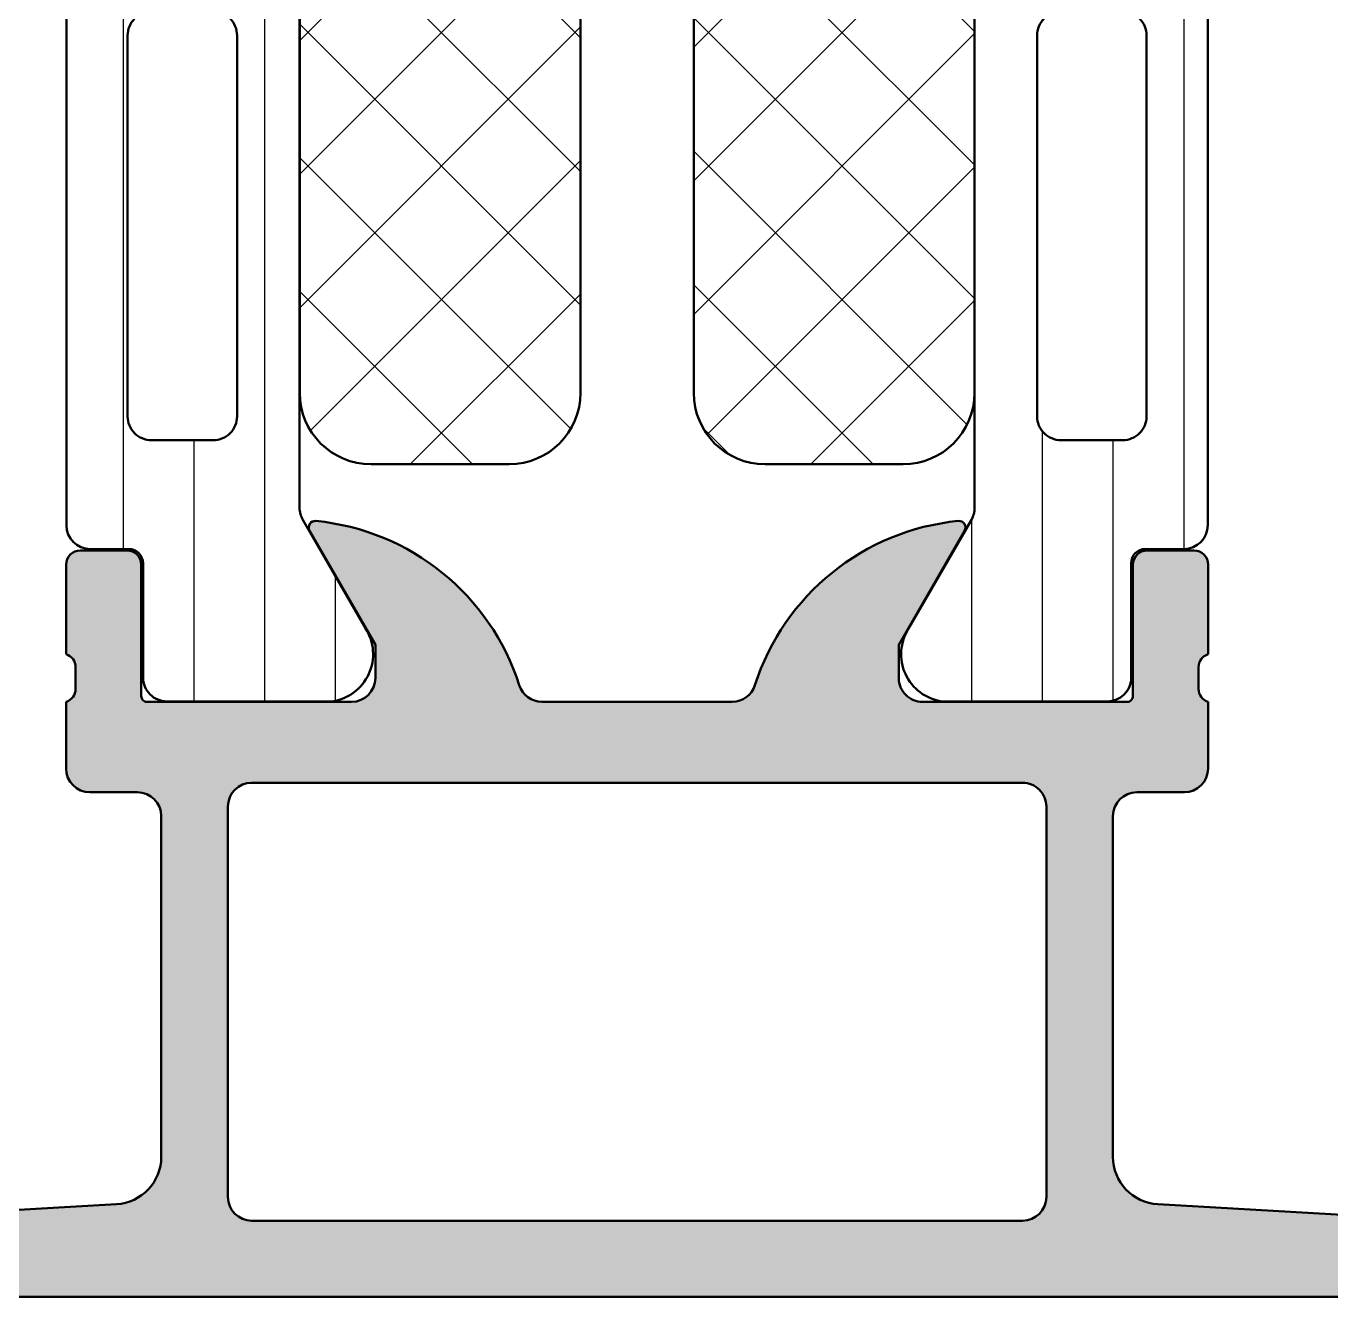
# Model space of a CAD drawing. Extents: x 0 to 84, y 0.1 to 89.9.
# Drawn here: x 29.16 to 56.58, y 0.1 to 26.79 of the extents above; entities that cross this region are included whole.
import ezdxf

# ---------------------------------------------------------------- set-up
doc = ezdxf.new("R2010")
doc.units = 0
for name, color, linetype, lineweight in [('0S-Alu contour', 7, 'Continuous', 50), ('0S-Alu hatch', 252, 'Continuous', 25), ('0S-Plastic contour', 254, 'Continuous', 50), ('0S-Plastic hatch', 253, 'Continuous', 25), ('0S-PT contour', 91, 'Continuous', 50), ('0S-PT hatch', 103, 'Continuous', 25)]:
    doc.layers.add(name, color=color, linetype=linetype, lineweight=lineweight)
pattern_1 = [(90, (0, 0), (-1.4859, 0), [])]
pattern_2 = [(135, (0, 0), (-1.403165018917055, -1.403165018917055), []), (225, (0, 0), (1.403165018917055, -1.403165018917055), [])]

# ---------------------------------------------------------------- blocks, each defined once
blk = doc.blocks.new('345220__91CA833C_4B4B_461D_BCA8_059D7FA951DE_')
at = {"layer": '0S-Alu hatch'}
h = blk.add_hatch(color=256, dxfattribs=at)
edge = h.paths.add_edge_path()
edge.add_line((0.5, 0.0999999999999949), (83.49998474121092, 0.0999999999999949))
edge.add_arc((83.49998838056757, 0.5999963606433604), 0.4999963606566106, 269.9995829574139, 360.0004170428646)
edge.add_line((83.99998474121094, 0.5999999999999949), (83.99998474121094, 4.599999999999994))
edge.add_arc((83.49998838056759, 4.600003639356642), 0.4999963606565962, 359.9995829571354, 450.0004170425878)
edge.add_line((83.49998474121092, 5.099999999999993), (82.19996643066408, 5.099999999999994))
edge.add_arc((82.1999461757274, 4.600050770347191), 0.4999492300631067, 89.99767871952724, 180.0058184440998)
edge.add_line((81.69999694824217, 4.599999999999994), (81.69999694824217, 4.099999999999994))
edge.add_line((81.69999694824217, 4.099999999999994), (82.69999694824219, 4.099999999999994))
edge.add_line((82.69999694824219, 4.099999999999994), (82.69999694824219, 2.400003051757837))
edge.add_ellipse((81.6999537697426, 2.400046230257392), major_axis=(-1.000043179431732, 0), ratio=1, start_angle=90.00247383897351, end_angle=179.9975261609891, ccw=False)
edge.add_line((81.69999694824217, 1.400003051757811), (77.69996643066408, 1.400003051757807))
edge.add_ellipse((77.69994969853458, 2.399955803026472), major_axis=(-0.9999527514086533, 0), ratio=1, start_angle=-0.002707280691993219, end_angle=90.0009587257008, ccw=False)
edge.add_line((76.6999969482422, 2.400003051757808), (76.69999694824219, 4.099999999999994))
edge.add_line((76.69999694824219, 4.099999999999994), (77.69999694824217, 4.099999999999994))
edge.add_line((77.69999694824217, 4.099999999999994), (77.69999694824217, 4.599999999999994))
edge.add_arc((77.1999482124682, 4.599951264226005), 0.5000487381489312, 0.0055841639549441, 89.99441583599489)
edge.add_line((77.19999694824217, 5.099999999999992), (74.39997863769531, 5.099999999999994))
edge.add_arc((74.39996483771063, 4.600013799984677), 0.4999862002057619, 89.99841859459399, 180.0015814054484)
edge.add_line((73.89997863769531, 4.599999999999972), (73.89997863769531, 4.400003051757827))
edge.add_arc((74.39996575611914, 4.399990170181632), 0.499987118589771, 179.9985238419079, 270.001476157926)
edge.add_line((74.39997863769531, 3.900003051757801), (74.89997863769531, 3.900003051757807))
edge.add_ellipse((74.89997589682771, 3.400000310890209), major_axis=(-0.5000027408751107, 0), ratio=1, start_angle=180.0003140784808, end_angle=269.9996859214303, ccw=False)
edge.add_line((75.39997863769531, 3.400003051757809), (75.39997863769531, 2.199998474121066))
edge.add_ellipse((74.89998227705196, 2.199994834764428), major_axis=(-0.4999963606565962, 0), ratio=1, start_angle=89.99958295741379, end_angle=180.0004170428646, ccw=False)
edge.add_line((74.89997863769533, 1.699998474121077), (58.99997711181643, 1.699998474121088))
edge.add_line((58.99997711181643, 1.699998474121088), (52.94294357299803, 2.046113586425775))
edge.add_ellipse((52.99997159810109, 3.044476820800782), major_axis=(-0.9999906716559313, 0), ratio=1, start_angle=-0.0006706298242988851, end_angle=86.7307306479895, ccw=False)
edge.add_line((51.99998092651366, 3.044488525390624), (51.99998092651369, 10.19999847412109))
edge.add_ellipse((52.49998092651368, 10.19999847412109), major_axis=(-0.4999999999999929, 0), ratio=1, start_angle=270.0000000000008, end_angle=360, ccw=False)
edge.add_line((52.49998092651367, 10.69999847412108), (53.49998092651368, 10.69999847412108))
edge.add_arc((53.49998092651368, 11.19999847412107), 0.4999999999999858, 270, 360)
edge.add_line((53.99998092651366, 11.19999847412107), (53.99998092651367, 12.6))
edge.add_ellipse((54.07881737305672, 12.86752059199312), major_axis=(-0.2788950563274382, 0), ratio=1, start_angle=-1.16458937409908, end_angle=73.58012358050661, ccw=False)
edge.add_line((53.79997992651367, 12.8731889999915), (53.79997992651367, 13.32678299999151))
edge.add_ellipse((54.07884802215683, 13.33244365946856), major_axis=(-0.2789255417371433, 0), ratio=1, start_angle=-73.57540544464632, end_angle=1.1628700728858803, ccw=False)
edge.add_line((53.99998092651367, 13.5999869999915), (53.99998092651367, 15.47999799999999))
edge.add_arc((53.69998092651366, 15.479998), 0.3000000000000114, 0, 89.99999999999864)
edge.add_line((53.69998092651367, 15.77999800000001), (52.72000660747087, 15.77999800000001))
edge.add_arc((52.72000660747087, 15.47999800000002), 0.2999999999999918, 90, 180)
edge.add_line((52.42000660747088, 15.47999800000001), (52.42000660747089, 12.72000000000001))
edge.add_ellipse((52.30000660747086, 12.72000000000002), major_axis=(-0.1200000000000259, 0), ratio=1, start_angle=89.9999999999967, end_angle=180, ccw=False)
edge.add_line((52.30000660747085, 12.6), (47.99998092651367, 12.6))
edge.add_ellipse((47.99998092651367, 13.1), major_axis=(-0.5000000000000107, 0), ratio=1, start_angle=0, end_angle=90.0000000000008, ccw=False)
edge.add_line((47.49998092651366, 13.1), (47.49998092651366, 13.79999999999999))
edge.add_line((47.49998092651366, 13.79999999999999), (48.88147638413604, 16.19282032302755))
edge.add_arc((48.76186114186538, 16.2618802153517), 0.1381197846483053, 330.0000000000005, 455.6225775507949)
edge.add_arc((49.23820416768748, 11.42339113815202), 5.000000000000176, 95.62257755079341, 162.2515836439296)
edge.add_ellipse((43.99998092651366, 13.09999999999984), major_axis=(-0.4999999999998383, 0), ratio=1, start_angle=90.00000000000159, end_angle=162.2515836439315, ccw=False)
edge.add_line((43.99998092651368, 12.6), (39.99999809265138, 12.6))
edge.add_ellipse((39.99999809265148, 13.1000000000001), major_axis=(-0.5000000000000977, 0), ratio=1, start_angle=17.748416356059124, end_angle=89.99999999998943, ccw=False)
edge.add_arc((34.76177485147767, 11.42339113815229), 4.999999999999907, 17.74841635607127, 84.37742244920743)
edge.add_arc((35.23811787729967, 16.26188021535171), 0.1381197846482989, 84.37742244920489, 209.9999999999969)
edge.add_line((35.118502635029, 16.19282032302757), (36.49999809265138, 13.8))
edge.add_line((36.49999809265138, 13.8), (36.49999809265138, 13.1))
edge.add_ellipse((35.99999809265137, 13.1), major_axis=(-0.5, 0), ratio=1, start_angle=90, end_angle=180, ccw=False)
edge.add_line((35.99999809265137, 12.6), (31.69997241169417, 12.6))
edge.add_ellipse((31.69997241169416, 12.72), major_axis=(-0.1199999999999957, 0), ratio=1, start_angle=0, end_angle=90.00000000000341, ccw=False)
edge.add_line((31.57997241169417, 12.72), (31.57997241169416, 15.47999799999999))
edge.add_arc((31.27997241169417, 15.47999799999999), 0.2999999999999971, 0, 90)
edge.add_line((31.27997241169417, 15.77999799999999), (30.29999809265138, 15.77999799999999))
edge.add_arc((30.29999809265138, 15.47999799999999), 0.3000000000000043, 90, 180)
edge.add_line((29.99999809265137, 15.47999799999999), (29.99999809265138, 13.59998699999148))
edge.add_ellipse((29.92113099700823, 13.33244365946855), major_axis=(-0.2789255417371328, 0), ratio=1, start_angle=178.8371299271148, end_angle=253.5754054446464, ccw=False)
edge.add_line((30.19999909265138, 13.3267829999915), (30.19999909265138, 12.87318899999148))
edge.add_ellipse((29.92116164610834, 12.86752059199311), major_axis=(-0.2788950563274272, 0), ratio=1, start_angle=106.4198764194926, end_angle=181.1645893740982, ccw=False)
edge.add_line((29.99999809265138, 12.6), (29.99999809265137, 11.19999847412109))
edge.add_arc((30.49999809265137, 11.19999847412109), 0.5000000000000036, 180, 270)
edge.add_line((30.49999809265137, 10.69999847412108), (31.49999809265138, 10.69999847412108))
edge.add_ellipse((31.49999809265138, 10.19999847412108), major_axis=(-0.5, 0), ratio=1, start_angle=180, end_angle=270, ccw=False)
edge.add_line((31.99999809265138, 10.19999847412108), (31.99999809265138, 3.044488525390621))
edge.add_ellipse((31.00000742106395, 3.044476820800784), major_axis=(-0.9999906716559287, 0), ratio=1, start_angle=93.2692693520097, end_angle=180.0006706298244, ccw=False)
edge.add_line((31.05703544616699, 2.046113586425778), (25, 1.699998474121088))
edge.add_line((25, 1.699998474121088), (9.100006103515623, 1.699998474121088))
edge.add_ellipse((9.100002464158987, 2.199994834764448), major_axis=(-0.4999963606566052, 0), ratio=1, start_angle=-0.000417042864683026, end_angle=90.00041704258638, ccw=False)
edge.add_line((8.600006103515627, 2.199998474121087), (8.600006103515625, 3.400003051757806))
edge.add_ellipse((9.100008844383234, 3.400000310890197), major_axis=(-0.5000027408751218, 0), ratio=1, start_angle=270.00031407857114, end_angle=359.99968592151924, ccw=False)
edge.add_line((9.100006103515621, 3.900003051757807), (9.600006103515623, 3.900003051757807))
edge.add_arc((9.600018985091806, 4.399990170181624), 0.4999871185897563, 269.9985238420723, 360.0014761580922)
edge.add_line((10.10000610351562, 4.400003051757809), (10.10000610351562, 4.599999999999992))
edge.add_arc((9.600019903500321, 4.600013799984693), 0.4999862002057468, 359.9984185945515, 450.0015814054076)
edge.add_line((9.600006103515621, 5.099999999999995), (6.799987792968749, 5.099999999999995))
edge.add_arc((6.800036528742742, 4.599951264226002), 0.5000487381489366, 90.00558416400746, 179.994415836045)
edge.add_line((6.29998779296875, 4.599999999999994), (6.29998779296875, 4.099999999999994))
edge.add_line((6.29998779296875, 4.099999999999994), (7.29998779296875, 4.099999999999994))
edge.add_line((7.29998779296875, 4.099999999999994), (7.299987792968751, 2.400003051757808))
edge.add_ellipse((6.300035042676397, 2.399955803026446), major_axis=(-0.9999527514086279, 0), ratio=1, start_angle=89.99904127429778, end_angle=180.0027072806921, ccw=False)
edge.add_line((6.300018310546877, 1.400003051757806), (2.29998779296875, 1.400003051757807))
edge.add_ellipse((2.300030971468325, 2.400046230257383), major_axis=(-1.000043179431727, 0), ratio=1, start_angle=0.00247383901108833, end_angle=89.99752616102683, ccw=False)
edge.add_line((1.29998779296875, 2.400003051757807), (1.29998779296875, 4.099999999999994))
edge.add_line((1.29998779296875, 4.099999999999994), (2.29998779296875, 4.099999999999994))
edge.add_line((2.29998779296875, 4.099999999999994), (2.29998779296875, 4.599999999999996))
edge.add_arc((1.80003856548356, 4.600050770347218), 0.4999492300630798, 359.9941815559002, 450.0023212804758)
edge.add_line((1.800018310546875, 5.099999999999994), (0.5000000000000014, 5.099999999999994))
edge.add_arc((0.4999963606433605, 4.600003639356633), 0.4999963606566059, 89.99958295741315, 180.0004170428646)
edge.add_line((-3e-16, 4.599999999999994), (0, 0.5999999999999948))
edge.add_arc((0.4999963606433596, 0.5999963606433545), 0.4999963606566047, 179.9995829571354, 270.0004170425868)
edge = h.paths.add_edge_path()
edge.add_line((33.39999389648437, 2.200006103515619), (33.39999389648437, 10.39999542236327))
edge.add_ellipse((33.89999389648437, 10.39999542236327), major_axis=(-0.5, 0), ratio=1, start_angle=270, end_angle=360, ccw=False)
edge.add_line((33.89999389648437, 10.89999542236327), (50.09998703002929, 10.89999542236327))
edge.add_ellipse((50.0999870300293, 10.39999542236327), major_axis=(-0.5, 0), ratio=1, start_angle=180, end_angle=270.0000000000008, ccw=False)
edge.add_line((50.59998703002929, 10.39999542236327), (50.59998703002929, 2.200006103515619))
edge.add_ellipse((50.0999870300293, 2.200006103515619), major_axis=(-0.5, 0), ratio=1, start_angle=90, end_angle=180, ccw=False)
edge.add_line((50.0999870300293, 1.700006103515619), (33.89999389648437, 1.70000610351562))
edge.add_ellipse((33.89999389648437, 2.20000610351562), major_axis=(-0.5, 0), ratio=1, start_angle=0, end_angle=90, ccw=False)
at = {"layer": '0S-Alu contour', "color": 7}
for points in [[(35.118502635029, 16.19282032302757), (36.49999809265138, 13.8), (36.49999809265138, 13.1)], [(47.49998092651366, 13.1), (47.49998092651366, 13.79999999999999), (48.88147638413604, 16.19282032302755)], [(31.27997241169417, 15.77999799999999), (30.29999809265138, 15.77999799999999)], [(53.69998092651367, 15.77999800000001), (52.72000660747087, 15.77999800000001)], [(29.99999809265137, 15.47999799999999), (29.99999809265138, 13.59998699999148)], [(31.57997241169417, 12.72), (31.57997241169416, 15.47999799999999)], [(52.42000660747088, 15.47999800000001), (52.42000660747089, 12.72000000000001)], [(53.99998092651367, 13.5999869999915), (53.99998092651367, 15.47999799999999)], [(30.19999909265138, 13.3267829999915), (30.19999909265138, 12.87318899999148)], [(53.79997992651367, 12.8731889999915), (53.79997992651367, 13.32678299999151)], [(29.99999809265138, 12.6), (29.99999809265137, 11.19999847412109)], [(35.99999809265137, 12.6), (31.69997241169417, 12.6)], [(43.99998092651368, 12.6), (39.99999809265138, 12.6)], [(52.30000660747085, 12.6), (47.99998092651367, 12.6)], [(53.99998092651366, 11.19999847412107), (53.99998092651367, 12.6)], [(30.49999809265137, 10.69999847412108), (31.49999809265138, 10.69999847412108)], [(33.89999389648437, 10.89999542236327), (50.09998703002929, 10.89999542236327)], [(52.49998092651367, 10.69999847412108), (53.49998092651368, 10.69999847412108)], [(31.99999809265138, 10.19999847412108), (31.99999809265138, 3.044488525390621)], [(33.39999389648437, 2.200006103515619), (33.39999389648437, 10.39999542236327)], [(50.59998703002929, 10.39999542236327), (50.59998703002929, 2.200006103515619)], [(51.99998092651366, 3.044488525390624), (51.99998092651369, 10.19999847412109)], [(31.05703544616699, 2.046113586425778), (25, 1.699998474121088), (9.100006103515623, 1.699998474121088)], [(74.89997863769533, 1.699998474121077), (58.99997711181643, 1.699998474121088), (52.94294357299803, 2.046113586425775)], [(50.0999870300293, 1.700006103515619), (33.89999389648437, 1.70000610351562)], [(0.5, 0.0999999999999949), (83.49998474121092, 0.0999999999999949)]]:
    blk.add_lwpolyline(points, dxfattribs=at)
for centre, radius, start, end in [((35.23811787729967, 16.26188021535171), 0.1381197846482989, 84.37742244920489, 209.9999999999969), ((34.76177485147767, 11.42339113815229), 4.999999999999907, 17.74841635607127, 84.37742244920743), ((49.23820416768748, 11.42339113815202), 5.000000000000176, 95.62257755079341, 162.2515836439296), ((48.76186114186538, 16.2618802153517), 0.1381197846483053, 330.0000000000005, 95.62257755079499), ((30.29999809265138, 15.47999799999999), 0.3000000000000043, 90, 180), ((31.27997241169417, 15.47999799999999), 0.2999999999999971, 0, 90), ((52.72000660747087, 15.47999800000002), 0.2999999999999918, 90, 180), ((53.69998092651366, 15.479998), 0.3000000000000114, 0, 89.99999999999864), ((30.49999809265137, 11.19999847412109), 0.5000000000000036, 180, 270), ((53.49998092651368, 11.19999847412107), 0.4999999999999858, 270, 0)]:
    blk.add_arc(centre, radius, start, end, dxfattribs=at)
at = {"layer": '0S-Alu contour', "color": 7, "extrusion": (0, 0, -1)}
for centre, radius, start, end in [((-29.92113099700823, 13.33244365946855), 0.2789255417371328, 106.4245945553536, 181.1628700728853), ((-54.07884802215683, 13.33244365946856), 0.2789255417371433, 358.8371299271141, 73.57540544464624), ((-35.99999809265137, 13.1), 0.5, 180, 270), ((-39.99999809265148, 13.1000000000001), 0.5000000000000977, 270.0000000000106, 342.2515836439409), ((-43.99998092651366, 13.09999999999984), 0.4999999999998383, 197.7484163560685, 269.9999999999984), ((-47.99998092651367, 13.1), 0.5000000000000107, 269.9999999999992, 0), ((-29.92116164610834, 12.86752059199311), 0.2788950563274272, 178.8354106259018, 253.5801235805074), ((-31.69997241169416, 12.72), 0.1199999999999957, 269.9999999999966, 0), ((-52.30000660747086, 12.72000000000002), 0.1200000000000259, 180, 270.0000000000033), ((-54.07881737305672, 12.86752059199312), 0.2788950563274382, 286.4198764194934, 1.164589374099114), ((-31.49999809265138, 10.19999847412108), 0.5, 90, 180), ((-33.89999389648437, 10.39999542236327), 0.5, 0, 90), ((-50.0999870300293, 10.39999542236327), 0.5, 89.9999999999992, 180), ((-52.49998092651368, 10.19999847412109), 0.4999999999999929, 0, 89.9999999999992), ((-31.00000742106395, 3.044476820800784), 0.9999906716559289, 179.9993293701756, 266.7307306479903), ((-52.99997159810109, 3.044476820800782), 0.9999906716559314, 273.2692693520105, 0.000670629824406), ((-33.89999389648437, 2.20000610351562), 0.5, 270, 0), ((-50.0999870300293, 2.200006103515619), 0.5, 180, 270)]:
    blk.add_arc(centre, radius, start, end, dxfattribs=at)
blk = doc.blocks.new('284165__92E3881B_189C_475A_B2E0_9C33F29B4FAB___D5067CBF_3306_4461_8575_527F6BF9D599_')
at = {"layer": '0S-Plastic hatch'}
h = blk.add_hatch(dxfattribs=at)
h.set_pattern_fill('ANSI31', color=256, scale=0.4680000000000001, angle=45, style=0)
h.set_pattern_definition(pattern_1)
edge = h.paths.add_edge_path()
edge.add_arc((52.68193426438741, 15.50999699999997), 0.3000000000000256, 90.00000000000273, 180)
edge.add_line((52.38193426438738, 15.50999699999997), (52.38226621478441, 13.10999861706365))
edge.add_ellipse((51.88227023734583, 13.10999597743853), major_axis=(-0.4999959774455406, 0), ratio=1, start_angle=89.99969751881332, end_angle=180.0003024817733, ccw=False)
edge.add_line((51.88226759772075, 12.60999999999996), (48.40572609962123, 12.60999999999999))
edge.add_ellipse((48.54803674861257, 13.59981807472284), major_axis=(-0.9999960709244792, 0), ratio=1, start_angle=-32.72701609984091, end_angle=81.81839194810101, ccw=False)
edge.add_line((47.70678409962122, 14.140453), (49.02525381410788, 16.42410984675018))
edge.add_arc((48.59224109736915, 16.67410982105026), 0.5000000000074972, 330.0000034010818, 359.9999400896623)
edge.add_line((49.09224109737637, 16.67410929823394), (49.08767175496319, 48.52589070171881))
edge.add_arc((48.58767175511578, 48.52589017898704), 0.4999999998476842, 5.98981694121e-05, 29.99999660442364)
edge.add_line((49.02068447169209, 48.77589015324883), (47.70221475720723, 51.05954699999998))
edge.add_ellipse((48.54346740619856, 51.60018192527715), major_axis=(-0.9999960709244756, 0), ratio=1, start_angle=-81.8183919480968, end_angle=32.727016099841705, ccw=False)
edge.add_line((48.40115675720715, 52.59), (51.87769825530669, 52.59000000000001))
edge.add_ellipse((51.87770089493177, 52.09000402256143), major_axis=(-0.4999959774455478, 0), ratio=1, start_angle=179.9996975182268, end_angle=270.0003024811883, ccw=False)
edge.add_line((52.37769687237036, 52.09000138293124), (52.37736492197334, 49.69000300000001))
edge.add_arc((52.67736492197331, 49.69000299999998), 0.2999999999999687, 180, 270.0000000000027)
edge.add_line((52.67736492197332, 49.39000300000001), (53.49228092601176, 49.390003))
edge.add_ellipse((53.49228092601169, 48.89000299999999), major_axis=(-0.5000000000000214, 0), ratio=1, start_angle=179.9999730553583, end_angle=269.99999999999187, ccw=False)
edge.add_line((53.99228092601166, 48.89000276486363), (53.9922655977206, 16.30999676475924))
edge.add_ellipse((53.49226559772066, 16.309997), major_axis=(-0.4999999999999985, 0), ratio=1, start_angle=90, end_angle=179.9999730418353, ccw=False)
edge.add_line((53.49226559772066, 15.809997), (52.68193426438739, 15.809997))
edge = h.paths.add_edge_path()
edge.add_line((50.40664795338361, 46.60056344125303), (50.40664795338361, 38.60058175214913))
edge.add_arc((50.90664431402691, 38.60057811279245), 0.4999963606565464, 179.9995829571354, 270.0004170425935)
edge.add_line((50.90664795338361, 38.10058175214915), (52.2066420596515, 38.10058175214914))
edge.add_arc((52.20665863244832, 38.6005817539621), 0.5000000020876145, 269.9981008973821, 360)
edge.add_line((52.70665863453594, 38.6005817539621), (52.70665863453595, 46.60059395883116))
edge.add_arc((52.20667389332509, 46.60059395883638), 0.4999847412108665, 0, 90.00000000000487)
edge.add_line((52.20667389332504, 47.10057870004724), (50.90666321217264, 47.10057870004727))
edge.add_arc((50.90666321217268, 46.60056344125819), 0.500015258789091, 90.00000000000406, 180)
edge = h.paths.add_edge_path()
edge.add_line((52.70665863453595, 28.5968748673158), (52.70665863453595, 36.60058175214394))
edge.add_arc((52.206658634536, 36.60058175214917), 0.4999999999999574, 0, 90.00000000000487)
edge.add_line((52.20665863453596, 37.10058175214913), (50.90664795338361, 37.10058175214913))
edge.add_arc((50.90664795338359, 36.60058175214915), 0.4999999999999858, 89.99999999999837, 180)
edge.add_line((50.40664795338361, 36.60058175214395), (50.40664795338361, 28.59687486732102))
edge.add_arc((50.90664795338362, 28.59687486732102), 0.5000000000000071, 180, 269.9999999988071)
edge.add_line((50.90664795337321, 28.09687486732101), (52.20665863452556, 28.09687486732102))
edge.add_arc((52.20665863453596, 28.59687486732102), 0.5, 269.999999998808, 360)
edge = h.paths.add_edge_path()
edge.add_line((52.70665863454635, 18.59687791942814), (52.70665863454635, 26.59687486731581))
edge.add_arc((52.20665863238902, 26.59687486543834), 0.5000000021573427, 0, 90.00189908949318)
edge.add_line((52.20664205970672, 27.09687486732102), (50.90664795339399, 27.09687486732102))
edge.add_arc((50.90664431403729, 26.59687850667774), 0.499996360656518, 89.99958295740652, 180.0004170428646)
edge.add_line((50.40664795339401, 26.59687486732099), (50.40664795339403, 18.59687791943574))
edge.add_arc((50.90664431403742, 18.59687428007667), 0.4999963606566317, 179.9995829571354, 270.0004170425813)
edge.add_line((50.90664795339401, 18.09687791943328), (52.2066420596619, 18.09687791943327))
edge.add_arc((52.20665863245873, 18.59687792124624), 0.5000000020876322, 269.9981008973821, 360)
at = {"layer": '0S-Alu contour', "color": 7}
for points in [[(52.20667389332504, 47.10057870004724), (50.90666321217264, 47.10057870004727)], [(50.40664795338361, 46.60056344125303), (50.40664795338361, 38.60058175214913)], [(52.70665863453594, 38.6005817539621), (52.70665863453595, 46.60059395883116)], [(50.90664795338361, 38.10058175214915), (52.2066420596515, 38.10058175214914)], [(52.20665863453596, 37.10058175214913), (50.90664795338361, 37.10058175214913)], [(50.40664795338361, 36.60058175214395), (50.40664795338361, 28.59687486732102)], [(52.70665863453595, 28.5968748673158), (52.70665863453595, 36.60058175214394)], [(50.90664795337321, 28.09687486732101), (52.20665863452556, 28.09687486732102)], [(52.20664205970672, 27.09687486732102), (50.90664795339399, 27.09687486732102)], [(50.40664795339401, 26.59687486732099), (50.40664795339403, 18.59687791943574)], [(52.70665863454635, 18.59687791942814), (52.70665863454635, 26.59687486731581)], [(50.90664795339401, 18.09687791943328), (52.2066420596619, 18.09687791943327)]]:
    blk.add_lwpolyline(points, dxfattribs=at)
for centre, radius, start, end in [((50.90666321217268, 46.60056344125819), 0.500015258789091, 90.00000000000406, 180), ((52.20667389332509, 46.60059395883638), 0.4999847412108665, 0, 90.00000000000487), ((50.90664431402691, 38.60057811279245), 0.4999963606565464, 179.9995829571354, 270.0004170425935), ((52.20665863244832, 38.6005817539621), 0.5000000020876145, 269.9981008973821, 0), ((50.90664795338359, 36.60058175214915), 0.4999999999999858, 89.99999999999837, 180), ((52.206658634536, 36.60058175214917), 0.4999999999999574, 0, 90.00000000000487), ((50.90664795338362, 28.59687486732102), 0.5000000000000071, 180, 269.9999999988071), ((52.20665863453596, 28.59687486732102), 0.5, 269.999999998808, 0), ((50.90664431403729, 26.59687850667774), 0.499996360656518, 89.99958295740652, 180.0004170428646), ((52.20665863238902, 26.59687486543834), 0.5000000021573427, 0, 90.00189908949318), ((50.90664431403742, 18.59687428007667), 0.4999963606566317, 179.9995829571354, 270.0004170425813), ((52.20665863245873, 18.59687792124624), 0.5000000020876322, 269.9981008973821, 0)]:
    blk.add_arc(centre, radius, start, end, dxfattribs=at)
at = {"layer": '0S-Plastic contour', "color": 7}
for points in [[(48.40115675720715, 52.59), (51.87769825530669, 52.59000000000001)], [(52.37769687237036, 52.09000138293124), (52.37736492197334, 49.69000300000001)], [(49.02068447169209, 48.77589015324883), (47.70221475720723, 51.05954699999998)], [(52.67736492197332, 49.39000300000001), (53.49228092601176, 49.390003)], [(53.99228092601166, 48.89000276486363), (53.9922655977206, 16.30999676475924)], [(49.09224109737637, 16.67410929823394), (49.08767175496319, 48.52589070171881)], [(47.70678409962122, 14.140453), (49.02525381410788, 16.42410984675018)], [(53.49226559772066, 15.809997), (52.68193426438739, 15.809997)], [(52.38193426438738, 15.50999699999997), (52.38226621478441, 13.10999861706365)], [(51.88226759772075, 12.60999999999996), (48.40572609962123, 12.60999999999999)]]:
    blk.add_lwpolyline(points, dxfattribs=at)
at = {"layer": '0S-Plastic contour', "color": 7, "extrusion": (0, 0, -1)}
for centre, radius, start, end in [((-48.54346740619856, 51.60018192527715), 0.9999960709244756, 327.2729839001583, 81.81839194809687), ((-51.87770089493177, 52.09000402256143), 0.4999959774455478, 89.99969751881169, 180.0003024817733), ((-53.49228092601169, 48.89000299999999), 0.5000000000000214, 90.00000000000813, 180.0000269446418), ((-53.49226559772066, 16.309997), 0.4999999999999985, 180.0000269581648, 270), ((-48.54803674861257, 13.59981807472284), 0.9999960709244792, 278.181608051899, 32.72701609984092), ((-51.88227023734583, 13.10999597743853), 0.4999959774455406, 179.9996975182267, 270.0003024811867)]:
    blk.add_arc(centre, radius, start, end, dxfattribs=at)
at = {"layer": '0S-Plastic contour', "color": 7}
for centre, radius, start, end in [((52.67736492197331, 49.69000299999998), 0.2999999999999687, 180, 270.0000000000027), ((48.58767175511578, 48.52589017898704), 0.4999999998476842, 5.98981694121e-05, 29.99999660442364), ((48.59224109736915, 16.67410982105026), 0.5000000000074972, 330.0000034010818, 359.9999400896623), ((52.68193426438741, 15.50999699999997), 0.3000000000000256, 90.00000000000273, 180)]:
    blk.add_arc(centre, radius, start, end, dxfattribs=at)
blk = doc.blocks.new('284165__1EB37F38_AB2F_44EF_8944_724452F7BB64___9D8769CF_4F6D_47AA_BE3F_0E20D14B63E6_')
at = {"layer": '0S-Plastic hatch'}
h = blk.add_hatch(dxfattribs=at)
h.set_pattern_fill('ANSI31', color=256, scale=0.4680000000000001, angle=45, style=0)
h.set_pattern_definition(pattern_1)
edge = h.paths.add_edge_path()
edge.add_line((31.61804475477766, 15.50999699999997), (31.61771280438064, 13.10999861706365))
edge.add_arc((32.11770878181922, 13.10999597743857), 0.4999959774455513, 179.9996975182267, 270.0003024811859)
edge.add_line((32.11771142144429, 12.60999999999998), (35.59425291954381, 12.60999999999999))
edge.add_arc((35.45194227055245, 13.59981807472284), 0.9999960709244795, 278.1816080518998, 392.7270160998408)
edge.add_line((36.2931949195438, 14.140453), (34.97472520505716, 16.42410984675018))
edge.add_ellipse((35.40773792178792, 16.67410982104974), major_axis=(-0.5000000000003318, 0), ratio=1, start_angle=5.991033771124421e-05, end_angle=29.999996599323083, ccw=False)
edge.add_line((34.90773792178786, 16.67410929823342), (34.91230726420184, 48.52589070171881))
edge.add_ellipse((35.41230726420186, 48.52589017895013), major_axis=(-0.5000000000002875, 0), ratio=1, start_angle=330.0000034006561, end_angle=359.9999401018306, ccw=False)
edge.add_line((34.97929454747124, 48.77589015324982), (36.29776426195781, 51.05954699999998))
edge.add_arc((35.4565116129665, 51.60018192527717), 0.9999960709244653, 327.2729839001569, 441.818391948098)
edge.add_line((35.59882226195789, 52.59), (32.12228076385836, 52.59000000000001))
edge.add_arc((32.12227812423328, 52.09000402256141), 0.499995977445562, 89.9996975188133, 180.0003024817733)
edge.add_line((31.62228214679469, 52.09000138293122), (31.62261409719171, 49.69000300000001))
edge.add_ellipse((31.32261409719172, 49.690003), major_axis=(-0.29999999999999, 0), ratio=1, start_angle=90.00000000000142, end_angle=180, ccw=False)
edge.add_line((31.32261409719172, 49.390003), (30.50769809315328, 49.390003))
edge.add_arc((30.50769809315328, 48.89000300000001), 0.4999999999999929, 90.0000000000004, 180.0000269581648)
edge.add_line((30.00769809315335, 48.89000276474566), (30.00771342144444, 16.30999676475924))
edge.add_arc((30.50771342144438, 16.309997), 0.500000000000002, 180.0000269446418, 269.9999999999996)
edge.add_line((30.50771342144438, 15.809997), (31.31804475477765, 15.809997))
edge.add_ellipse((31.31804475477764, 15.50999699999998), major_axis=(-0.3000000000000202, 0), ratio=1, start_angle=180, end_angle=269.99999999999864, ccw=False)
edge = h.paths.add_edge_path()
edge.add_line((31.29332038462909, 38.600581752144), (31.29332038462909, 46.60059395883116))
edge.add_ellipse((31.79330512584, 46.60059395883635), major_axis=(-0.4999847412109091, 0), ratio=1, start_angle=270, end_angle=360, ccw=False)
edge.add_line((31.79330512584, 47.10057870004726), (33.0933158069924, 47.10057870004727))
edge.add_ellipse((33.0933158069924, 46.60056344125823), major_axis=(-0.5000152587890412, 0), ratio=1, start_angle=180, end_angle=270, ccw=False)
edge.add_line((33.59333106578143, 46.60056344125303), (33.59333106578143, 38.60058175215153))
edge.add_ellipse((33.09333470513811, 38.60057811279246), major_axis=(-0.4999963606565677, 0), ratio=1, start_angle=89.9995829574089, end_angle=180.0004170428646, ccw=False)
edge.add_line((33.09333106578143, 38.10058175214914), (31.79333695951354, 38.10058175214913))
edge.add_ellipse((31.79332038671673, 38.60058175396212), major_axis=(-0.500000002087643, 0), ratio=1, start_angle=0, end_angle=90.00189910261668, ccw=False)
edge = h.paths.add_edge_path()
edge.add_line((33.59333106578143, 36.60058175214395), (33.59333106578143, 28.59687486731582))
edge.add_ellipse((33.09333106578142, 28.59687486732101), major_axis=(-0.5000000000000071, 0), ratio=1, start_angle=90.00000000119292, end_angle=180, ccw=False)
edge.add_line((33.09333106579183, 28.09687486732101), (31.79332038463949, 28.09687486732101))
edge.add_ellipse((31.79332038462908, 28.596874867321), major_axis=(-0.4999999999999929, 0), ratio=1, start_angle=0, end_angle=90.0000000011924, ccw=False)
edge.add_line((31.29332038462909, 28.596874867321), (31.29332038462909, 36.60058175214394))
edge.add_ellipse((31.79332038462909, 36.60058175214914), major_axis=(-0.5, 0), ratio=1, start_angle=270, end_angle=360, ccw=False)
edge.add_line((31.79332038462909, 37.10058175214914), (33.09333106578143, 37.10058175214914))
edge.add_ellipse((33.09333106578144, 36.60058175214915), major_axis=(-0.4999999999999929, 0), ratio=1, start_angle=180, end_angle=270.00000000000165, ccw=False)
edge = h.paths.add_edge_path()
edge.add_line((33.59333106577103, 26.59687486732099), (33.59333106577103, 18.59687791943328))
edge.add_ellipse((33.09333470512765, 18.59687428007665), major_axis=(-0.4999963606566175, 0), ratio=1, start_angle=89.99958295741459, end_angle=180.0004170428646, ccw=False)
edge.add_line((33.09333106577103, 18.09687791943328), (31.79333695950314, 18.09687791943328))
edge.add_ellipse((31.79332038670632, 18.59687792124626), major_axis=(-0.5000000020876322, 0), ratio=1, start_angle=0, end_angle=90.00189910261747, ccw=False)
edge.add_line((31.29332038461869, 18.59687792124626), (31.29332038461869, 26.59687486731581))
edge.add_ellipse((31.793320386776, 26.59687486543834), major_axis=(-0.5000000021573144, 0), ratio=1, start_angle=269.9981009105036, end_angle=360, ccw=False)
edge.add_line((31.79333695945832, 27.09687486732101), (33.09333106577105, 27.09687486732102))
edge.add_ellipse((33.09333470512777, 26.59687850667776), major_axis=(-0.4999963606565038, 0), ratio=1, start_angle=179.9995829571355, end_angle=270.00041704259513, ccw=False)
at = {"layer": '0S-Alu contour', "color": 7}
for points in [[(31.79330512584, 47.10057870004726), (33.0933158069924, 47.10057870004727)], [(31.29332038462909, 38.600581752144), (31.29332038462909, 46.60059395883116)], [(33.59333106578143, 46.60056344125303), (33.59333106578143, 38.60058175215153)], [(33.09333106578143, 38.10058175214914), (31.79333695951354, 38.10058175214913)], [(31.79332038462909, 37.10058175214914), (33.09333106578143, 37.10058175214914)], [(31.29332038462909, 28.596874867321), (31.29332038462909, 36.60058175214394)], [(33.59333106578143, 36.60058175214395), (33.59333106578143, 28.59687486731582)], [(33.09333106579183, 28.09687486732101), (31.79332038463949, 28.09687486732101)], [(31.79333695945832, 27.09687486732101), (33.09333106577105, 27.09687486732102)], [(31.29332038461869, 18.59687792124626), (31.29332038461869, 26.59687486731581)], [(33.59333106577103, 26.59687486732099), (33.59333106577103, 18.59687791943328)], [(33.09333106577103, 18.09687791943328), (31.79333695950314, 18.09687791943328)]]:
    blk.add_lwpolyline(points, dxfattribs=at)
at = {"layer": '0S-Alu contour', "color": 7, "extrusion": (0, 0, -1)}
for centre, radius, start, end in [((-31.79330512584, 46.60059395883635), 0.4999847412109091, 0, 90), ((-33.0933158069924, 46.60056344125823), 0.5000152587890412, 90, 180), ((-31.79332038671673, 38.60058175396212), 0.500000002087643, 269.9981008973833, 0), ((-33.09333470513811, 38.60057811279246), 0.4999963606565677, 179.9995829571354, 270.0004170425911), ((-31.79332038462909, 36.60058175214914), 0.5, 0, 90), ((-33.09333106578144, 36.60058175214915), 0.4999999999999929, 89.99999999999837, 180), ((-31.79332038462908, 28.596874867321), 0.4999999999999929, 269.9999999988076, 0), ((-33.09333106578142, 28.59687486732101), 0.5000000000000071, 180, 269.9999999988071), ((-31.793320386776, 26.59687486543834), 0.5000000021573144, 0, 90.00189908949643), ((-33.09333470512777, 26.59687850667776), 0.4999963606565038, 89.9995829574049, 180.0004170428646), ((-31.79332038670632, 18.59687792124626), 0.5000000020876322, 269.9981008973825, 0), ((-33.09333470512765, 18.59687428007665), 0.4999963606566175, 179.9995829571354, 270.0004170425854)]:
    blk.add_arc(centre, radius, start, end, dxfattribs=at)
at = {"layer": '0S-Plastic contour', "color": 7}
for points in [[(35.59882226195789, 52.59), (32.12228076385836, 52.59000000000001)], [(31.62228214679469, 52.09000138293122), (31.62261409719171, 49.69000300000001)], [(34.97929454747124, 48.77589015324982), (36.29776426195781, 51.05954699999998)], [(31.32261409719172, 49.390003), (30.50769809315328, 49.390003)], [(30.00769809315335, 48.89000276474566), (30.00771342144444, 16.30999676475924)], [(34.90773792178786, 16.67410929823342), (34.91230726420184, 48.52589070171881)], [(36.2931949195438, 14.140453), (34.97472520505716, 16.42410984675018)], [(30.50771342144438, 15.809997), (31.31804475477765, 15.809997)], [(31.61804475477766, 15.50999699999997), (31.61771280438064, 13.10999861706365)], [(32.11771142144429, 12.60999999999998), (35.59425291954381, 12.60999999999999)]]:
    blk.add_lwpolyline(points, dxfattribs=at)
for centre, radius, start, end in [((32.12227812423328, 52.09000402256141), 0.499995977445562, 89.9996975188133, 180.0003024817733), ((35.4565116129665, 51.60018192527717), 0.9999960709244653, 327.2729839001569, 81.81839194809803), ((30.50769809315328, 48.89000300000001), 0.4999999999999929, 90.0000000000004, 180.0000269581648), ((30.50771342144438, 16.309997), 0.500000000000002, 180.0000269446418, 269.9999999999996), ((35.45194227055245, 13.59981807472284), 0.9999960709244795, 278.1816080518998, 32.72701609984075), ((32.11770878181922, 13.10999597743857), 0.4999959774455513, 179.9996975182267, 270.0003024811859)]:
    blk.add_arc(centre, radius, start, end, dxfattribs=at)
at = {"layer": '0S-Plastic contour', "color": 7, "extrusion": (0, 0, -1)}
for centre, radius, start, end in [((-31.32261409719172, 49.690003), 0.29999999999999, 180, 269.9999999999986), ((-35.41230726420186, 48.52589017895013), 0.5000000000002875, 5.98981694121e-05, 29.99999659934391), ((-35.40773792178792, 16.67410982104974), 0.5000000000003318, 330.0000034006769, 359.9999400896623), ((-31.31804475477764, 15.50999699999998), 0.3000000000000202, 90.00000000000136, 180)]:
    blk.add_arc(centre, radius, start, end, dxfattribs=at)
blk = doc.blocks.new('430530__DEF03B38_4049_40C0_9E3F_E15BF8259D2F_')
at = {"layer": '0S-PT hatch'}
h = blk.add_hatch(dxfattribs=at)
h.set_pattern_fill('ANSI37', color=256, scale=0.625, angle=90, style=0)
h.set_pattern_definition(pattern_2)
edge = h.paths.add_edge_path()
edge.add_line((43.18995839927565, 41.09), (43.18995839927566, 19.09))
edge.add_arc((44.68996062712178, 19.09000222784611), 1.500002227847764, 180.0000850908697, 269.9999149026734)
edge.add_line((44.68995839927567, 17.59), (47.58999130103909, 17.59000000000001))
edge.add_arc((47.58999130103908, 19.09000000000003), 1.500000000000024, 270.0000000000005, 360)
edge.add_line((49.08999130103911, 19.09000000000003), (49.08999130103908, 41.09))
edge.add_arc((47.58999130103906, 41.08999999999999), 1.500000000000021, 0, 89.9999999999992)
edge.add_line((47.58999130103908, 42.59000000000002), (44.68995839927566, 42.59000000000001))
edge.add_arc((44.68996167113599, 41.08999672813967), 1.500003271863897, 90.00012497558609, 179.9998750220018)
at = {"layer": '0S-PT contour', "color": 7}
for points in [[(47.58999130103908, 42.59000000000002), (44.68995839927566, 42.59000000000001)], [(43.18995839927565, 41.09), (43.18995839927566, 19.09)], [(49.08999130103911, 19.09000000000003), (49.08999130103908, 41.09)], [(44.68995839927567, 17.59), (47.58999130103909, 17.59000000000001)]]:
    blk.add_lwpolyline(points, dxfattribs=at)
for centre, radius, start, end in [((44.68996167113599, 41.08999672813967), 1.500003271863897, 90.00012497558609, 179.9998750220018), ((47.58999130103906, 41.08999999999999), 1.500000000000021, 0, 89.9999999999992), ((44.68996062712178, 19.09000222784611), 1.500002227847764, 180.0000850908697, 269.9999149026734), ((47.58999130103908, 19.09000000000003), 1.500000000000024, 270.0000000000005, 0)]:
    blk.add_arc(centre, radius, start, end, dxfattribs=at)
blk = doc.blocks.new('430530__EB9CA076_E835_4A0D_B57F_D7DF67B7A1E9_')
at = {"layer": '0S-PT hatch'}
h = blk.add_hatch(dxfattribs=at)
h.set_pattern_fill('ANSI37', color=256, scale=0.625, angle=90, style=0)
h.set_pattern_definition(pattern_2)
edge = h.paths.add_edge_path()
edge.add_arc((36.40998771812596, 41.09), 1.500000000000007, 90, 180)
edge.add_line((34.90998771812595, 41.09), (34.90998771812595, 19.09000000000001))
edge.add_arc((36.40998771812596, 19.09000000000001), 1.5, 180, 270)
edge.add_line((36.40998771812596, 17.59000000000001), (39.31002061988938, 17.59000000000001))
edge.add_arc((39.31001839204327, 19.09000222784611), 1.500002227847757, 270.0000850973264, 359.9999149005642)
edge.add_line((40.81002061988938, 19.08999999994478), (40.81002061988939, 41.09))
edge.add_arc((39.31001734802907, 41.08999672813968), 1.50000327186389, 0.0001249779981422, 89.9998750244142)
edge.add_line((39.31002061988939, 42.59000000000001), (36.40998771812596, 42.59000000000001))
at = {"layer": '0S-PT contour', "color": 7}
for points in [[(39.31002061988939, 42.59000000000001), (36.40998771812596, 42.59000000000001)], [(34.90998771812595, 41.09), (34.90998771812595, 19.09000000000001)], [(40.81002061988938, 19.08999999994478), (40.81002061988939, 41.09)], [(36.40998771812596, 17.59000000000001), (39.31002061988938, 17.59000000000001)]]:
    blk.add_lwpolyline(points, dxfattribs=at)
for centre, radius, start, end in [((36.40998771812596, 41.09), 1.500000000000007, 90, 180), ((39.31001734802907, 41.08999672813968), 1.50000327186389, 0.0001249779981422, 89.9998750244142), ((36.40998771812596, 19.09000000000001), 1.5, 180, 270), ((39.31001839204327, 19.09000222784611), 1.500002227847757, 270.0000850973264, 359.9999149005642)]:
    blk.add_arc(centre, radius, start, end, dxfattribs=at)
blk = doc.blocks.new('430530__531B2320_D36C_4E20_A150_8F8BF6ED7DEF_')
at = {"layer": '0S-Alu contour', "color": 7}
blk.add_blockref('345220__91CA833C_4B4B_461D_BCA8_059D7FA951DE_', (0, 0), dxfattribs=at)
at = {"layer": '0S-Plastic contour', "color": 7}
for name in ['284165__1EB37F38_AB2F_44EF_8944_724452F7BB64___9D8769CF_4F6D_47AA_BE3F_0E20D14B63E6_', '284165__92E3881B_189C_475A_B2E0_9C33F29B4FAB___D5067CBF_3306_4461_8575_527F6BF9D599_']:
    blk.add_blockref(name, (0, 0), dxfattribs=at)
at = {"layer": '0S-PT contour', "color": 7}
for name in ['430530__EB9CA076_E835_4A0D_B57F_D7DF67B7A1E9_', '430530__DEF03B38_4049_40C0_9E3F_E15BF8259D2F_']:
    blk.add_blockref(name, (0, 0), dxfattribs=at)

msp = doc.modelspace()

# ---------------------------------------------------------------- block references
at = {"layer": '0S-Alu contour', "color": 7}
msp.add_blockref('430530__531B2320_D36C_4E20_A150_8F8BF6ED7DEF_', (0, 0), dxfattribs=at)

doc.saveas('drawing.dxf')
